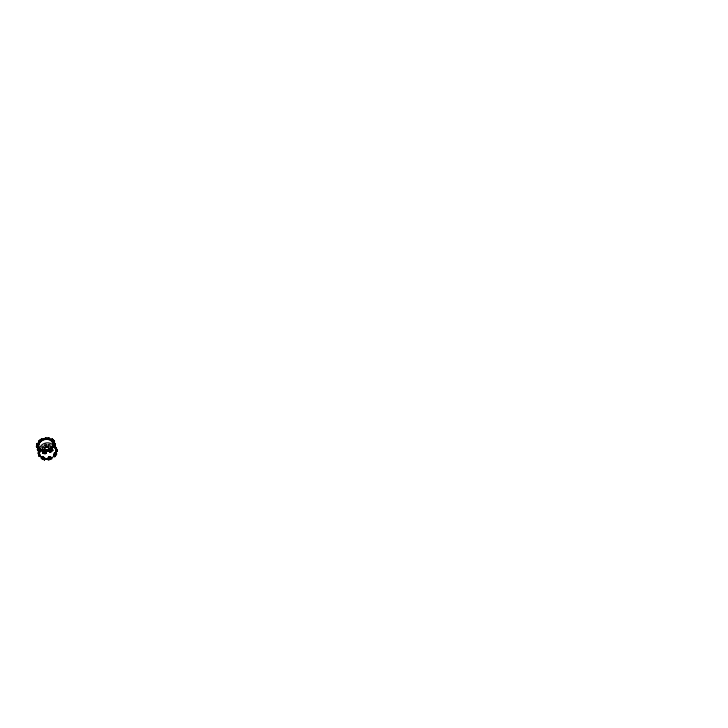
<?xml version="1.0" encoding="UTF-8"?>
<svg xmlns="http://www.w3.org/2000/svg" width="728" height="728" viewBox="0 0 728 728"><rect width="100%" height="100%" fill="white"/><g stroke="black" fill="none" stroke-linecap="round" stroke-linejoin="round"><path stroke-width="1.09" d="M36.728 446.055L36.637 447.347L38.265 447.074L36.637 447.347L36.4 446.473L36.955 443.507L38.047 443.561M36.4 446.473L37.155 443.398M54.245 444.835L53.972 443.816L54.919 443.68L54.382 446.564L54.9 447.638L53.763 447.429L53.481 446.401L54.382 446.564M54.919 443.68L54.664 446.764M42.588 452.516L42.961 451.406L42.825 453.38L44.672 453.799L46.483 453.435L46.155 451.46L46.483 453.435L42.825 453.38L42.588 452.516L46.255 452.57M55.765 453.562L55.856 450.15M53.608 455.309L54.3 453.007L56.456 453.162L56.693 454.035L54.782 456.756L53.608 455.309L54.782 456.756M40.513 451.415L39.703 452.206L39.467 451.342L40.24 450.386L40.513 451.415L39.703 452.206C38.438 451.824 35.981 449.058 38.32 448.521M44.754 457.967L44.563 459.832L44.754 457.967L42.952 456.429L41.159 457.766L41.396 458.64L44.69 459.787M56.693 454.035L54.636 456.793M45.382 438.502L45.364 437.71L49.031 437.765L48.849 439.576L49.031 437.765M47.921 458.021L49.204 456.529L51.033 457.084L51.806 458.804L50.05 459.495L48.212 459.887L47.921 458.021L48.239 459.841L50.05 459.495M53.89 456.329L51.734 457.894M53.008 450.314L50.032 452.37L49.24 450.532L50.032 452.37L53.008 450.314L51.843 448.739L52.116 449.768M51.297 439.576L52.152 438.939L53.444 439.876L54.582 441.951L53.49 442.469C52.889 461.361 23.587 444.926 45.928 438.393M55.756 450.386L57.011 450.204L55.255 447.938L56.029 451.406L57.248 451.078L56.129 447.438L54.982 447.984L56.129 447.438L57.248 451.078M45.136 453.772L45.991 453.007M39.967 442.251L38.839 440.831L40.295 439.648M52.543 449.176L49.64 451.178M52.771 449.449L49.795 451.506M40.186 439.657L41.887 438.784L42.57 440.458M54.345 441.077L53.208 441.441L53.49 442.469L51.497 439.803M40.113 455.091L38.966 455.637L39.203 456.502L40.386 456.119L40.113 455.091L39.203 452.771L38.084 452.871L38.966 455.637L39.339 452.698L38.084 452.871L39.203 456.502M37.838 447.174L37.565 446.146L36.609 446.282M43.789 438.811C34.971 440.121 36.436 453.398 45.6 451.569C53.799 452.224 57.658 439.084 47.948 438.474M51.815 457.903L51.26 458.085L51.806 458.804M38.839 440.831L39.694 441.223M45.036 458.995L48.212 459.004M46.201 452.206L42.634 452.152M53.763 447.429L54.9 447.638L55.474 446.355L55.219 443.798M41.396 458.64L42.288 457.967L42.006 456.938M45.882 438.438L50.041 438.911M47.711 459.104L45.181 458.959M51.224 451.933L49.513 451.56M55.546 453.972L56.502 454.145M41.824 438.775L42.06 439.639M42.852 459.414L44.563 459.832M51.916 438.957L54.054 441.041M39.594 451.014L37.465 448.93M39.467 451.342L37.274 449.203M42.097 457.739L40.668 456.174M41.869 457.739L40.386 456.119M53.736 440.941L54.582 441.951M56.393 449.003L57.039 451.269M39.476 456.556L38.611 453.863M52.152 438.939L52.389 439.803M45.364 437.71L45.6 438.575M36.955 443.507L37.192 444.38M47.238 451.023A1.092 0.846 -15.2 0 1 47.784 450.86M49.577 449.476A1.092 0.846 -15.2 0 1 50.523 448.967M43.871 450.969A1.092 0.846 -15.2 0 1 45.172 450.987M41.423 450.204A1.092 0.846 -15.2 0 1 41.933 448.958A1.092 0.846 -15.2 0 1 43.398 449.312A1.092 0.846 -15.2 0 1 42.634 450.505M39.703 449.012A7.098 5.478 -15.2 0 1 45.018 443.17A7.098 5.478 -15.2 0 1 52.816 445.072M39.048 444.144L38.775 445.6A7.098 5.478 -15.2 0 0 44.717 450.587A7.098 5.478 -15.2 0 0 52.489 445.818L52.762 444.362A7.098 5.478 -15.2 0 0 46.82 439.375A7.098 5.478 -15.2 0 0 39.048 444.144M49.204 456.529L47.975 459.022L51.57 457.939L49.204 456.529M56.456 453.162L54.545 455.883L54.3 453.007L56.456 453.162M42.952 456.429L41.159 457.766L44.326 458.959L42.952 456.429M42.324 447.756A1.092 0.846 -15.2 0 0 43.962 446.865A1.092 0.846 -15.2 0 0 42.361 446.264A1.092 0.846 -15.2 0 0 42.324 447.756M45.072 445.864A1.092 0.846 -15.2 0 0 46.71 444.972A1.092 0.846 -15.2 0 0 45.109 444.371A1.092 0.846 -15.2 0 0 45.072 445.864M48.439 445.918A1.092 0.846 -15.2 0 0 50.077 445.026A1.092 0.846 -15.2 0 0 48.476 444.426A1.092 0.846 -15.2 0 0 48.439 445.918M50.46 447.884A1.092 0.846 -15.2 0 0 52.098 447.001A1.092 0.846 -15.2 0 0 50.496 446.391A1.092 0.846 -15.2 0 0 50.46 447.884M45.727 449.877A1.938 1.492 -15.2 0 0 48.621 448.302A1.938 1.492 -15.2 0 0 45.791 447.238A1.938 1.492 -15.2 0 0 45.727 449.877M41.969 450.15A7.353 5.678 -15.2 0 0 52.971 444.18A7.353 5.678 -15.2 0 0 42.224 440.14A7.353 5.678 -15.2 0 0 41.969 450.15M45.636 449.886A2.066 1.593 -15.2 0 0 48.73 448.211A2.066 1.593 -15.2 0 0 45.709 447.083A2.066 1.593 -15.2 0 0 45.636 449.886"/></g></svg>
